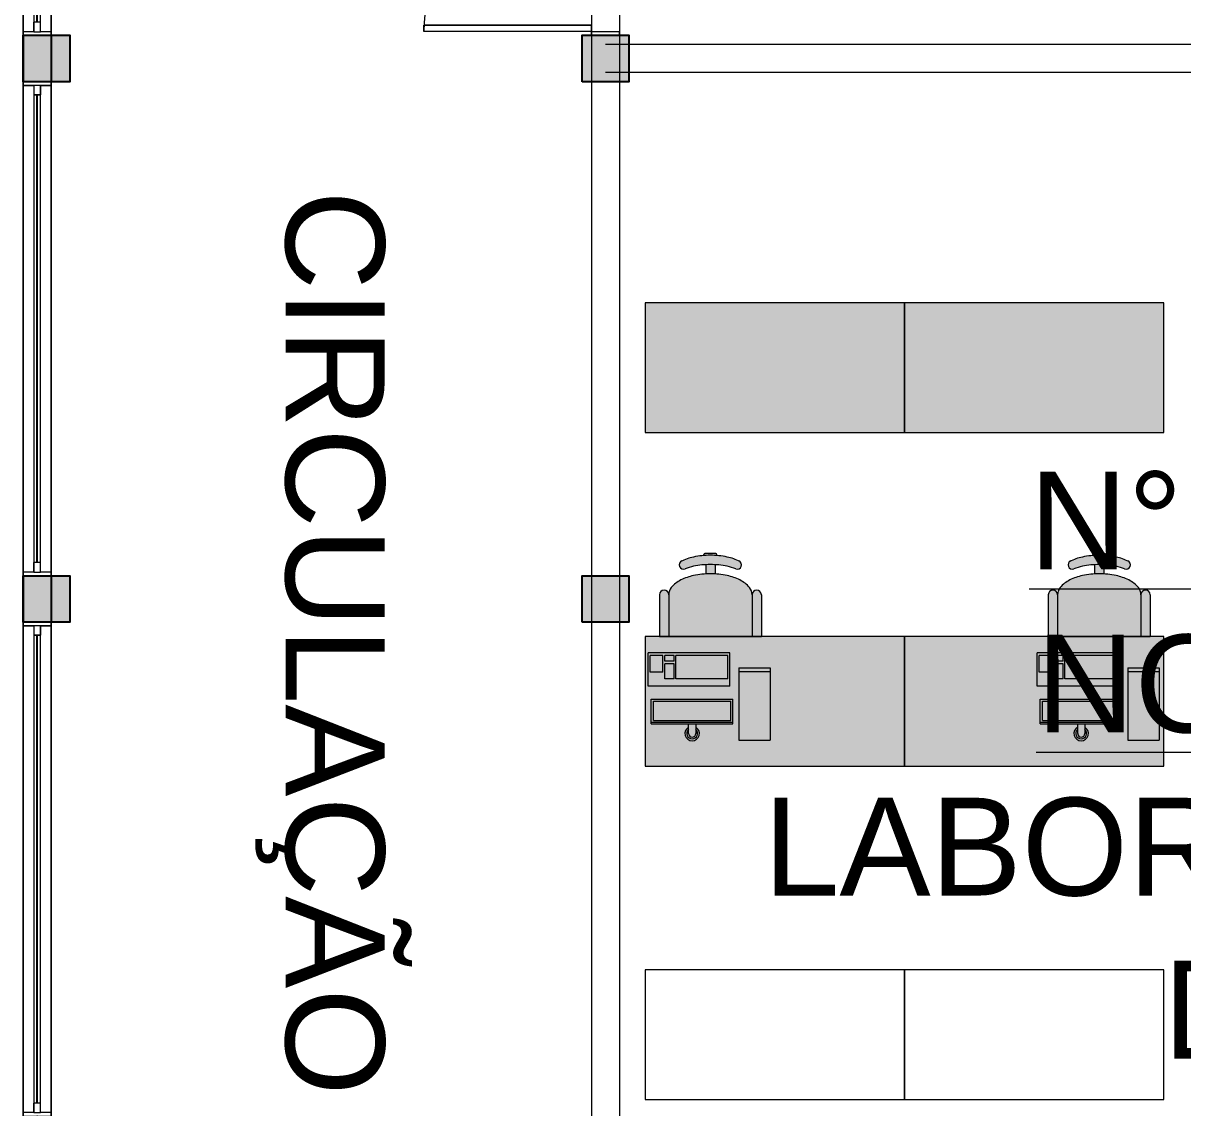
# Model space of a CAD drawing. Header units: metres. Extents: x 512 to 829, y -209 to 245.
# Drawn here: x 688.38 to 694.64, y -142.36 to -136.5 of the extents above; entities that cross this region are included whole.
import ezdxf

# ---------------------------------------------------------------- set-up
doc = ezdxf.new("R2010")
doc.units = ezdxf.units.M
doc.header["$LTSCALE"] = 0.508
doc.set_wipeout_variables(frame=1)
doc.header["$PDSIZE"] = -2
doc.linetypes.add('HIDDEN', pattern=[0.375, 0.25, -0.125])
for name, color, linetype, lineweight in [('AMB-NOVOS', 10, 'Continuous', 15), ('Demolir', 10, 'HIDDEN', 15), ('Hachuras', 1, 'Continuous', 18), ('MOBILIARIO', 252, 'Continuous', 18), ('None', 7, 'Continuous', 5), ('NãoImprimir', 7, 'Continuous', 5), ('Peitoris', 2, 'Continuous', 5), ('Telhado-Princ', 7, 'Continuous', 5)]:
    doc.layers.add(name, color=color, linetype=linetype, lineweight=lineweight)
doc.styles.add('Arial', font='arial.ttf')

# ---------------------------------------------------------------- blocks, each defined once
blk = doc.blocks.new('Grupo-4464')
at = {"color": 7, "linetype": 'Continuous', "lineweight": 5}
for points in [[(-1.325, 0.075), (-1.30595, 0.075), (-1.30595, -0.075), (-1.325, -0.075)], [(1.30595, 0.075), (1.325, 0.075), (1.325, -0.075), (1.30595, -0.075)]]:
    blk.add_wipeout(points, dxfattribs=at).dxf.layer = 'None'
at = {"layer": 'None', "color": 7, "linetype": 'Continuous', "lineweight": 5}
for points in [[(-1.325, 0.075), (-1.30595, 0.075), (-1.30595, -0.075), (-1.325, -0.075)], [(1.30595, 0.075), (1.325, 0.075), (1.325, -0.075), (1.30595, -0.075)]]:
    blk.add_lwpolyline(points, close=True, dxfattribs=at)
blk = doc.blocks.new('Grupo-4465')
at = {"layer": 'None', "color": 7}
blk.add_blockref('Grupo-4464', (0, 0), dxfattribs=at)
at = {"layer": 'None', "color": 7, "linetype": 'Continuous', "lineweight": 5}
for p, q in [((-1.325, 0.075), (-1.30595, 0.075)), ((-1.30595, 0.075), (-1.30595, -0.075)), ((1.325, 0.075), (1.30595, 0.075)), ((1.30595, 0.075), (1.30595, -0.075)), ((-1.325, -0.075), (-1.30595, -0.075)), ((1.325, -0.075), (1.30595, -0.075))]:
    blk.add_line(p, q, dxfattribs=at)
blk = doc.blocks.new('Grupo-4466')
at = {"layer": 'None', "color": 7, "linetype": 'Continuous', "lineweight": 5}
for p, q in [((-1.3059, 0.0175), (-1.3059, -0.0175)), ((1.3059, 0.0175), (1.3059, -0.0175))]:
    blk.add_line(p, q, dxfattribs=at)
blk = doc.blocks.new('Grupo-4467')
at = {"color": 7, "linetype": 'Continuous', "lineweight": 5}
for points in [[(-1.3059, 0.0175), (-1.2551, 0.0175), (-1.2551, -0.0175), (-1.3059, -0.0175)], [(1.2551, 0.0175), (1.3059, 0.0175), (1.3059, -0.0175), (1.2551, -0.0175)]]:
    blk.add_wipeout(points, dxfattribs=at).dxf.layer = 'None'
at = {"layer": 'None', "color": 7, "linetype": 'Continuous', "lineweight": 5}
for points in [[(-1.3059, 0.0175), (-1.2551, 0.0175), (-1.2551, -0.0175), (-1.3059, -0.0175)], [(1.2551, 0.0175), (1.3059, 0.0175), (1.3059, -0.0175), (1.2551, -0.0175)]]:
    blk.add_lwpolyline(points, close=True, dxfattribs=at)
blk = doc.blocks.new('Grupo-4468')
at = {"layer": 'None', "color": 7}
blk.add_blockref('Grupo-4466', (0, 0), dxfattribs=at)
at = {"color": 7, "linetype": 'Continuous', "lineweight": 5}
blk.add_wipeout([(-1.2551, 0.0175), (1.2551, 0.0175), (1.2551, -0.0175), (-1.2551, -0.0175)], dxfattribs=at).dxf.layer = 'None'
at = {"layer": 'None', "color": 7, "linetype": 'Continuous', "lineweight": 5}
blk.add_lwpolyline([(-1.2551, 0.0175), (1.2551, 0.0175), (1.2551, -0.0175), (-1.2551, -0.0175)], close=True, dxfattribs=at)
at = {"layer": 'None', "color": 7}
blk.add_blockref('Grupo-4467', (0, 0), dxfattribs=at)
at = {"layer": 'None', "color": 7, "linetype": 'Continuous', "lineweight": 5}
for p, q in [((-1.3059, 0.0175), (-1.2551, 0.0175)), ((-1.2551, 0.0175), (-1.2551, -0.0175)), ((1.3059, 0.0175), (1.2551, 0.0175)), ((1.2551, 0.0175), (1.2551, -0.0175)), ((-1.3059, -0.0175), (-1.2551, -0.0175)), ((1.3059, -0.0175), (1.2551, -0.0175))]:
    blk.add_line(p, q, dxfattribs=at)
blk = doc.blocks.new('Grupo-4469')
at = {"color": 7, "linetype": 'Continuous', "lineweight": 9}
blk.add_wipeout([(-1.25515, 0.000635), (1.25515, 0.000635), (1.25515, -0.000635), (-1.25515, -0.000635)], dxfattribs=at).dxf.layer = 'None'
blk = doc.blocks.new('Grupo-4470')
at = {"layer": 'None', "color": 7}
blk.add_blockref('Grupo-4469', (0, 0), dxfattribs=at)
at = {"layer": 'None', "color": 7, "linetype": 'Continuous', "lineweight": 25}
for p, q in [((-1.25515, 0.000635), (1.25515, 0.000635)), ((-1.25515, -0.000635), (1.25515, -0.000635))]:
    blk.add_line(p, q, dxfattribs=at)
blk = doc.blocks.new('Grupo-4471')
at = {"layer": 'None', "color": 7, "linetype": 'Continuous', "lineweight": 20}
for p, q in [((1.325, 0.075), (-1.325, 0.075)), ((1.325, -0.075), (-1.325, -0.075))]:
    blk.add_line(p, q, dxfattribs=at)
blk = doc.blocks.new('Window (2D)-385')
at = {"color": 7, "linetype": 'Continuous', "lineweight": 5}
blk.add_wipeout([(-1.325, 0.075), (1.325, 0.075), (1.325, -0.075), (-1.325, -0.075)], dxfattribs=at).dxf.layer = 'None'
at = {"layer": 'None', "color": 7}
blk.add_blockref('Grupo-4465', (0, 0), dxfattribs=at)
at = {"layer": 'None', "color": 7, "linetype": 'Continuous', "lineweight": 5}
for p, q in [((-1.325, 0.075), (1.325, 0.075)), ((-1.325, -0.075), (1.325, -0.075))]:
    blk.add_line(p, q, dxfattribs=at)
at = {"layer": 'NãoImprimir', "linetype": 'Continuous'}
for p in [(-1.325, 0), (1.325, 0)]:
    blk.add_point(p, dxfattribs=at)
at = {"layer": 'Peitoris'}
blk.add_blockref('Grupo-4468', (0, 0), dxfattribs=at)
blk.add_blockref('Grupo-4470', (0, 0), dxfattribs=at)
at = {"layer": 'Telhado-Princ'}
blk.add_blockref('Grupo-4471', (0, 0), dxfattribs=at)
blk = doc.blocks.new('Grupo-4472')
at = {"color": 7, "linetype": 'Continuous', "lineweight": 5}
for points in [[(-1.325, 0.075), (-1.30595, 0.075), (-1.30595, -0.075), (-1.325, -0.075)], [(1.30595, 0.075), (1.325, 0.075), (1.325, -0.075), (1.30595, -0.075)]]:
    blk.add_wipeout(points, dxfattribs=at).dxf.layer = 'None'
at = {"layer": 'None', "color": 7, "linetype": 'Continuous', "lineweight": 5}
for points in [[(-1.325, 0.075), (-1.30595, 0.075), (-1.30595, -0.075), (-1.325, -0.075)], [(1.30595, 0.075), (1.325, 0.075), (1.325, -0.075), (1.30595, -0.075)]]:
    blk.add_lwpolyline(points, close=True, dxfattribs=at)
blk = doc.blocks.new('Grupo-4473')
at = {"layer": 'None', "color": 7}
blk.add_blockref('Grupo-4472', (0, 0), dxfattribs=at)
at = {"layer": 'None', "color": 7, "linetype": 'Continuous', "lineweight": 5}
for p, q in [((-1.325, 0.075), (-1.30595, 0.075)), ((-1.30595, 0.075), (-1.30595, -0.075)), ((1.325, 0.075), (1.30595, 0.075)), ((1.30595, 0.075), (1.30595, -0.075)), ((-1.325, -0.075), (-1.30595, -0.075)), ((1.325, -0.075), (1.30595, -0.075))]:
    blk.add_line(p, q, dxfattribs=at)
blk = doc.blocks.new('Grupo-4474')
at = {"layer": 'None', "color": 7, "linetype": 'Continuous', "lineweight": 5}
for p, q in [((-1.3059, 0.0175), (-1.3059, -0.0175)), ((1.3059, 0.0175), (1.3059, -0.0175))]:
    blk.add_line(p, q, dxfattribs=at)
blk = doc.blocks.new('Grupo-4475')
at = {"color": 7, "linetype": 'Continuous', "lineweight": 5}
for points in [[(-1.3059, 0.0175), (-1.2551, 0.0175), (-1.2551, -0.0175), (-1.3059, -0.0175)], [(1.2551, 0.0175), (1.3059, 0.0175), (1.3059, -0.0175), (1.2551, -0.0175)]]:
    blk.add_wipeout(points, dxfattribs=at).dxf.layer = 'None'
at = {"layer": 'None', "color": 7, "linetype": 'Continuous', "lineweight": 5}
for points in [[(-1.3059, 0.0175), (-1.2551, 0.0175), (-1.2551, -0.0175), (-1.3059, -0.0175)], [(1.2551, 0.0175), (1.3059, 0.0175), (1.3059, -0.0175), (1.2551, -0.0175)]]:
    blk.add_lwpolyline(points, close=True, dxfattribs=at)
blk = doc.blocks.new('Grupo-4476')
at = {"layer": 'None', "color": 7}
blk.add_blockref('Grupo-4474', (0, 0), dxfattribs=at)
at = {"color": 7, "linetype": 'Continuous', "lineweight": 5}
blk.add_wipeout([(-1.2551, 0.0175), (1.2551, 0.0175), (1.2551, -0.0175), (-1.2551, -0.0175)], dxfattribs=at).dxf.layer = 'None'
at = {"layer": 'None', "color": 7, "linetype": 'Continuous', "lineweight": 5}
blk.add_lwpolyline([(-1.2551, 0.0175), (1.2551, 0.0175), (1.2551, -0.0175), (-1.2551, -0.0175)], close=True, dxfattribs=at)
at = {"layer": 'None', "color": 7}
blk.add_blockref('Grupo-4475', (0, 0), dxfattribs=at)
at = {"layer": 'None', "color": 7, "linetype": 'Continuous', "lineweight": 5}
for p, q in [((-1.3059, 0.0175), (-1.2551, 0.0175)), ((-1.2551, 0.0175), (-1.2551, -0.0175)), ((1.3059, 0.0175), (1.2551, 0.0175)), ((1.2551, 0.0175), (1.2551, -0.0175)), ((-1.3059, -0.0175), (-1.2551, -0.0175)), ((1.3059, -0.0175), (1.2551, -0.0175))]:
    blk.add_line(p, q, dxfattribs=at)
blk = doc.blocks.new('Grupo-4477')
at = {"color": 7, "linetype": 'Continuous', "lineweight": 9}
blk.add_wipeout([(-1.25515, 0.000635), (1.25515, 0.000635), (1.25515, -0.000635), (-1.25515, -0.000635)], dxfattribs=at).dxf.layer = 'None'
blk = doc.blocks.new('Grupo-4478')
at = {"layer": 'None', "color": 7}
blk.add_blockref('Grupo-4477', (0, 0), dxfattribs=at)
at = {"layer": 'None', "color": 7, "linetype": 'Continuous', "lineweight": 25}
for p, q in [((-1.25515, 0.000635), (1.25515, 0.000635)), ((-1.25515, -0.000635), (1.25515, -0.000635))]:
    blk.add_line(p, q, dxfattribs=at)
blk = doc.blocks.new('Grupo-4479')
at = {"layer": 'None', "color": 7, "linetype": 'Continuous', "lineweight": 20}
for p, q in [((1.325, 0.075), (-1.325, 0.075)), ((1.325, -0.075), (-1.325, -0.075))]:
    blk.add_line(p, q, dxfattribs=at)
blk = doc.blocks.new('Window (2D)-386')
at = {"color": 7, "linetype": 'Continuous', "lineweight": 5}
blk.add_wipeout([(-1.325, 0.075), (1.325, 0.075), (1.325, -0.075), (-1.325, -0.075)], dxfattribs=at).dxf.layer = 'None'
at = {"layer": 'None', "color": 7}
blk.add_blockref('Grupo-4473', (0, 0), dxfattribs=at)
at = {"layer": 'None', "color": 7, "linetype": 'Continuous', "lineweight": 5}
for p, q in [((-1.325, 0.075), (1.325, 0.075)), ((-1.325, -0.075), (1.325, -0.075))]:
    blk.add_line(p, q, dxfattribs=at)
at = {"layer": 'NãoImprimir', "linetype": 'Continuous'}
for p in [(-1.325, 0), (1.325, 0)]:
    blk.add_point(p, dxfattribs=at)
at = {"layer": 'Peitoris'}
blk.add_blockref('Grupo-4476', (0, 0), dxfattribs=at)
blk.add_blockref('Grupo-4478', (0, 0), dxfattribs=at)
at = {"layer": 'Telhado-Princ'}
blk.add_blockref('Grupo-4479', (0, 0), dxfattribs=at)
blk = doc.blocks.new('Grupo-4480')
at = {"color": 7, "linetype": 'Continuous', "lineweight": 5}
for points in [[(-1.325, 0.075), (-1.30595, 0.075), (-1.30595, -0.075), (-1.325, -0.075)], [(1.30595, 0.075), (1.325, 0.075), (1.325, -0.075), (1.30595, -0.075)]]:
    blk.add_wipeout(points, dxfattribs=at).dxf.layer = 'None'
at = {"layer": 'None', "color": 7, "linetype": 'Continuous', "lineweight": 5}
for points in [[(-1.325, 0.075), (-1.30595, 0.075), (-1.30595, -0.075), (-1.325, -0.075)], [(1.30595, 0.075), (1.325, 0.075), (1.325, -0.075), (1.30595, -0.075)]]:
    blk.add_lwpolyline(points, close=True, dxfattribs=at)
blk = doc.blocks.new('Grupo-4481')
at = {"layer": 'None', "color": 7}
blk.add_blockref('Grupo-4480', (0, 0), dxfattribs=at)
at = {"layer": 'None', "color": 7, "linetype": 'Continuous', "lineweight": 5}
for p, q in [((-1.325, 0.075), (-1.30595, 0.075)), ((-1.30595, 0.075), (-1.30595, -0.075)), ((1.325, 0.075), (1.30595, 0.075)), ((1.30595, 0.075), (1.30595, -0.075)), ((-1.325, -0.075), (-1.30595, -0.075)), ((1.325, -0.075), (1.30595, -0.075))]:
    blk.add_line(p, q, dxfattribs=at)
blk = doc.blocks.new('Grupo-4482')
at = {"layer": 'None', "color": 7, "linetype": 'Continuous', "lineweight": 5}
for p, q in [((-1.3059, 0.0175), (-1.3059, -0.0175)), ((1.3059, 0.0175), (1.3059, -0.0175))]:
    blk.add_line(p, q, dxfattribs=at)
blk = doc.blocks.new('Grupo-4483')
at = {"color": 7, "linetype": 'Continuous', "lineweight": 5}
for points in [[(-1.3059, 0.0175), (-1.2551, 0.0175), (-1.2551, -0.0175), (-1.3059, -0.0175)], [(1.2551, 0.0175), (1.3059, 0.0175), (1.3059, -0.0175), (1.2551, -0.0175)]]:
    blk.add_wipeout(points, dxfattribs=at).dxf.layer = 'None'
at = {"layer": 'None', "color": 7, "linetype": 'Continuous', "lineweight": 5}
for points in [[(-1.3059, 0.0175), (-1.2551, 0.0175), (-1.2551, -0.0175), (-1.3059, -0.0175)], [(1.2551, 0.0175), (1.3059, 0.0175), (1.3059, -0.0175), (1.2551, -0.0175)]]:
    blk.add_lwpolyline(points, close=True, dxfattribs=at)
blk = doc.blocks.new('Grupo-4484')
at = {"layer": 'None', "color": 7}
blk.add_blockref('Grupo-4482', (0, 0), dxfattribs=at)
at = {"color": 7, "linetype": 'Continuous', "lineweight": 5}
blk.add_wipeout([(-1.2551, 0.0175), (1.2551, 0.0175), (1.2551, -0.0175), (-1.2551, -0.0175)], dxfattribs=at).dxf.layer = 'None'
at = {"layer": 'None', "color": 7, "linetype": 'Continuous', "lineweight": 5}
blk.add_lwpolyline([(-1.2551, 0.0175), (1.2551, 0.0175), (1.2551, -0.0175), (-1.2551, -0.0175)], close=True, dxfattribs=at)
at = {"layer": 'None', "color": 7}
blk.add_blockref('Grupo-4483', (0, 0), dxfattribs=at)
at = {"layer": 'None', "color": 7, "linetype": 'Continuous', "lineweight": 5}
for p, q in [((-1.3059, 0.0175), (-1.2551, 0.0175)), ((-1.2551, 0.0175), (-1.2551, -0.0175)), ((1.3059, 0.0175), (1.2551, 0.0175)), ((1.2551, 0.0175), (1.2551, -0.0175)), ((-1.3059, -0.0175), (-1.2551, -0.0175)), ((1.3059, -0.0175), (1.2551, -0.0175))]:
    blk.add_line(p, q, dxfattribs=at)
blk = doc.blocks.new('Grupo-4485')
at = {"color": 7, "linetype": 'Continuous', "lineweight": 9}
blk.add_wipeout([(-1.25515, 0.000635), (1.25515, 0.000635), (1.25515, -0.000635), (-1.25515, -0.000635)], dxfattribs=at).dxf.layer = 'None'
blk = doc.blocks.new('Grupo-4486')
at = {"layer": 'None', "color": 7}
blk.add_blockref('Grupo-4485', (0, 0), dxfattribs=at)
at = {"layer": 'None', "color": 7, "linetype": 'Continuous', "lineweight": 25}
for p, q in [((-1.25515, 0.000635), (1.25515, 0.000635)), ((-1.25515, -0.000635), (1.25515, -0.000635))]:
    blk.add_line(p, q, dxfattribs=at)
blk = doc.blocks.new('Grupo-4487')
at = {"layer": 'None', "color": 7, "linetype": 'Continuous', "lineweight": 20}
for p, q in [((1.325, 0.075), (-1.325, 0.075)), ((1.325, -0.075), (-1.325, -0.075))]:
    blk.add_line(p, q, dxfattribs=at)
blk = doc.blocks.new('Window (2D)-387')
at = {"color": 7, "linetype": 'Continuous', "lineweight": 5}
blk.add_wipeout([(-1.325, 0.075), (1.325, 0.075), (1.325, -0.075), (-1.325, -0.075)], dxfattribs=at).dxf.layer = 'None'
at = {"layer": 'None', "color": 7}
blk.add_blockref('Grupo-4481', (0, 0), dxfattribs=at)
at = {"layer": 'None', "color": 7, "linetype": 'Continuous', "lineweight": 5}
for p, q in [((-1.325, 0.075), (1.325, 0.075)), ((-1.325, -0.075), (1.325, -0.075))]:
    blk.add_line(p, q, dxfattribs=at)
at = {"layer": 'NãoImprimir', "linetype": 'Continuous'}
for p in [(-1.325, 0), (1.325, 0)]:
    blk.add_point(p, dxfattribs=at)
at = {"layer": 'Peitoris'}
blk.add_blockref('Grupo-4484', (0, 0), dxfattribs=at)
blk.add_blockref('Grupo-4486', (0, 0), dxfattribs=at)
at = {"layer": 'Telhado-Princ'}
blk.add_blockref('Grupo-4487', (0, 0), dxfattribs=at)
blk = doc.blocks.new('Grupo-4552')
at = {"layer": 'None', "color": 7, "linetype": 'Continuous', "lineweight": 5}
for p, q in [((-0.47, 0.075), (-0.47, -0.075)), ((0.47, 0.075), (0.47, -0.075))]:
    blk.add_line(p, q, dxfattribs=at)
blk = doc.blocks.new('Grupo-4553')
at = {"layer": 'None', "color": 7, "linetype": 'Continuous', "lineweight": 5}
for points in [[(-0.47, 0.075), (-0.45, 0.075), (-0.45, -0.075), (-0.47, -0.075)], [(0.45, 0.075), (0.47, 0.075), (0.47, -0.075), (0.45, -0.075)]]:
    blk.add_lwpolyline(points, close=True, dxfattribs=at)
blk = doc.blocks.new('Grupo-4554')
at = {"layer": 'None', "color": 7, "linetype": 'Continuous', "lineweight": 5}
for p, q in [((-0.47, 0.075), (-0.45, 0.075)), ((-0.45, 0.075), (-0.45, -0.075)), ((0.47, 0.075), (0.45, 0.075)), ((0.45, 0.075), (0.45, -0.075)), ((-0.47, -0.075), (-0.45, -0.075)), ((0.47, -0.075), (0.45, -0.075))]:
    blk.add_line(p, q, dxfattribs=at)
at = {"layer": 'None', "color": 7}
for name in ['Grupo-4552', 'Grupo-4553']:
    blk.add_blockref(name, (0, 0), dxfattribs=at)
blk = doc.blocks.new('Grupo-4555')
at = {"layer": 'None', "color": 7, "linetype": 'Continuous', "lineweight": 5}
blk.add_arc((-0.45, 0.075), 0.9, 0, 90, dxfattribs=at)
blk = doc.blocks.new('Grupo-4556')
at = {"layer": 'None', "color": 7, "linetype": 'Continuous', "lineweight": 5}
blk.add_lwpolyline([(-0.45, 0.075), (-0.45, 0.975), (-0.415, 0.975), (-0.415, 0.075)], close=True, dxfattribs=at)
blk = doc.blocks.new('Grupo-4557')
at = {"layer": 'None', "color": 7, "linetype": 'Continuous', "lineweight": 5}
for p, q in [((-0.45, 0.075), (-0.45, 0.975)), ((-0.45, 0.975), (-0.415, 0.975)), ((-0.415, 0.075), (-0.415, 0.975)), ((-0.45, 0.075), (-0.415, 0.075))]:
    blk.add_line(p, q, dxfattribs=at)
at = {"layer": 'None', "color": 7}
blk.add_blockref('Grupo-4556', (0, 0), dxfattribs=at)
blk = doc.blocks.new('Grupo-4558')
at = {"layer": 'Peitoris', "color": 7}
blk.add_blockref('Grupo-4557', (0, 0), dxfattribs=at)
blk = doc.blocks.new('Grupo-4559')
at = {"layer": 'None', "color": 7, "linetype": 'Continuous', "lineweight": 5}
for p, q in [((0.47, 0.075), (-0.47, 0.075)), ((0.47, -0.075), (-0.47, -0.075))]:
    blk.add_line(p, q, dxfattribs=at)
blk = doc.blocks.new('Door (2D)-159')
at = {"layer": 'NãoImprimir', "color": 7, "linetype": 'Continuous', "lineweight": 5}
for p in [(-0.47, 0), (0.47, 0)]:
    blk.add_point(p, dxfattribs=at)
at = {"layer": 'None', "color": 7}
for name in ['Grupo-4558', 'Grupo-4554']:
    blk.add_blockref(name, (0, 0), dxfattribs=at)
at = {"layer": 'Peitoris', "color": 7}
blk.add_blockref('Grupo-4555', (0, 0), dxfattribs=at)
at = {"layer": 'Telhado-Princ', "color": 7}
blk.add_blockref('Grupo-4559', (0, 0), dxfattribs=at)
blk = doc.blocks.new('Grupo-4859')
at = {"layer": 'None', "linetype": 'Continuous', "lineweight": 0}
for points in [[(-29.0139, -62.7987), (-29.0139, -62.5487), (-28.7639, -62.5487), (-28.7639, -62.7987)], [(-26.0139, -62.7987), (-26.0139, -62.5487), (-25.7639, -62.5487), (-25.7639, -62.7987)], [(-29.0139, -65.6987), (-29.0139, -65.4487), (-28.7639, -65.4487), (-28.7639, -65.6987)], [(-26.0139, -65.6987), (-26.0139, -65.4487), (-25.7639, -65.4487), (-25.7639, -65.6987)]]:
    blk.add_hatch(color=255, dxfattribs=at).paths.add_polyline_path(points)
at = {"layer": 'None', "color": 7, "linetype": 'Continuous', "lineweight": 25}
for points in [[(-29.0139, -62.7987), (-29.0139, -62.5487), (-28.7639, -62.5487), (-28.7639, -62.7987)], [(-26.0139, -62.7987), (-26.0139, -62.5487), (-25.7639, -62.5487), (-25.7639, -62.7987)], [(-29.0139, -65.6987), (-29.0139, -65.4487), (-28.7639, -65.4487), (-28.7639, -65.6987)], [(-26.0139, -65.6987), (-26.0139, -65.4487), (-25.7639, -65.4487), (-25.7639, -65.6987)]]:
    blk.add_lwpolyline(points, close=True, dxfattribs=at)
blk = doc.blocks.new('monitor')
at = {"layer": 'MOBILIARIO'}
for p, q in [((0.2202, 0.1342), (-0.2202, 0.1342)), ((-0.2202, 0.1342), (-0.2202, 0)), ((0.2202, 0.1256), (-0.2202, 0.1256)), ((-0.0198, 0.1342), (-0.0198, 0.1859)), ((0.0185, 0.1859), (0.0185, 0.1342)), ((0.2202, 0.1342), (0.2202, 0)), ((0.2089, 0.116), (-0.2101, 0.116)), ((-0.2101, 0.116), (-0.2101, 0.0121)), ((0.2089, 0.116), (0.2089, 0.0121)), ((0.2202, 0), (-0.2202, 0)), ((0.2089, 0.0121), (-0.2101, 0.0121))]:
    blk.add_line(p, q, dxfattribs=at)
for radius, start, end in [(0.0392, 299.31433, 240.68567), (0.0292, 311.09871, 228.90129), (0.0192, 0, 180)]:
    blk.add_arc((-0.0007, 0.1859), radius, start, end, dxfattribs=at)
blk = doc.blocks.new('computador')
at = {"layer": 'MOBILIARIO'}
for p, q in [((0, -0.39), (0, 0)), ((0.17, 0), (0, 0)), ((0.17, -0.39), (0.17, 0)), ((0.2187, -0.2908), (0.2187, -0.4708)), ((0.2187, -0.2908), (0.6587, -0.2908)), ((0.6587, -0.2908), (0.6587, -0.4708)), ((0.17, -0.37), (0, -0.37)), ((0.2287, -0.3308), (0.2287, -0.4558)), ((0.2287, -0.3308), (0.5087, -0.3308)), ((0.5087, -0.3308), (0.5087, -0.4558)), ((0.5187, -0.3308), (0.5187, -0.4108)), ((0.5187, -0.3308), (0.5687, -0.3308)), ((0.5687, -0.3308), (0.5687, -0.4108)), ((0.5787, -0.3658), (0.5787, -0.4558)), ((0.5787, -0.3658), (0.6487, -0.3658)), ((0.6487, -0.3658), (0.6487, -0.4558)), ((0.17, -0.39), (0, -0.39)), ((0.5187, -0.4108), (0.5687, -0.4108)), ((0.5187, -0.4258), (0.5187, -0.4558)), ((0.5187, -0.4258), (0.5687, -0.4258)), ((0.5687, -0.4258), (0.5687, -0.4558)), ((0.2187, -0.4708), (0.6587, -0.4708)), ((0.2287, -0.4558), (0.5087, -0.4558)), ((0.5187, -0.4558), (0.5687, -0.4558)), ((0.5787, -0.4558), (0.6487, -0.4558))]:
    blk.add_line(p, q, dxfattribs=at)
blk.add_blockref('monitor', (0.4217, -0.2212), dxfattribs=at)

msp = doc.modelspace()

# ---------------------------------------------------------------- hatches: boundary and pattern name
at = {"layer": 'Demolir', "linetype": 'Continuous', "lineweight": 0, "true_color": 0x7aafdf}
h = msp.add_hatch(color=143, dxfattribs=at)
h.dxf.hatch_style = 1
h.paths.add_polyline_path([(692.3124, -139.5873, 0.174705), (692.2987, -139.5492, 0.104203), (692.2465, -139.5078, 0.064948), (692.1784, -139.4841, 0.051099), (692.0874, -139.4748, 0.051099), (691.9964, -139.4841, 0.064948), (691.9283, -139.5078, 0.104203), (691.8761, -139.5492, 0.174705), (691.8624, -139.5873), (691.8624, -139.8123), (692.3124, -139.8123)])
h.paths.add_polyline_path([(692.3624, -139.5873, 1), (692.3124, -139.5873), (692.3124, -139.8123), (692.3624, -139.8123)])
h.paths.add_polyline_path([(691.8624, -139.5873, 1), (691.8124, -139.5873), (691.8124, -139.8123), (691.8624, -139.8123)])
h.paths.add_polyline_path([(692.1784, -139.3841, 0.051099), (692.0874, -139.3748, 0.051099), (691.9964, -139.3841, 0.062667), (691.9306, -139.4066, 0.930498), (691.9504, -139.4479, -0.043138), (691.9964, -139.4341, -0.051099), (692.0874, -139.4248, -0.051099), (692.1784, -139.4341, -0.043138), (692.2244, -139.4479, 0.930498), (692.2442, -139.4066, 0.062667)])
h.paths.add_polyline_path([(692.1124, -139.4255, 0.013937), (692.0874, -139.4248, 0.013937), (692.0624, -139.4255), (692.0624, -139.4755, -0.013937), (692.0874, -139.4748, -0.013937), (692.1124, -139.4755)])
h.paths.add_polyline_path([(692.1174, -139.3648), (692.0574, -139.3648, 0.414214), (692.0524, -139.3698), (692.0524, -139.3762, -0.019523), (692.0874, -139.3748, -0.019523), (692.1224, -139.3762), (692.1224, -139.3698, 0.414214)])
h = msp.add_hatch(color=143, dxfattribs=at)
h.dxf.hatch_style = 1
h.paths.add_polyline_path([(694.4125, -139.5873, 0.174705), (694.3987, -139.5492, 0.104203), (694.3466, -139.5078, 0.064948), (694.2785, -139.4841, 0.051099), (694.1875, -139.4748, 0.051099), (694.0965, -139.4841, 0.064948), (694.0284, -139.5078, 0.104203), (693.9762, -139.5492, 0.174705), (693.9625, -139.5873), (693.9625, -139.8123), (694.4125, -139.8123)])
h.paths.add_polyline_path([(694.4625, -139.5873, 1), (694.4125, -139.5873), (694.4125, -139.8123), (694.4625, -139.8123)])
h.paths.add_polyline_path([(693.9625, -139.5873, 1), (693.9125, -139.5873), (693.9125, -139.8123), (693.9625, -139.8123)])
h.paths.add_polyline_path([(694.2785, -139.3841, 0.051099), (694.1875, -139.3748, 0.051099), (694.0965, -139.3841, 0.062667), (694.0306, -139.4066, 0.930498), (694.0505, -139.4479, -0.043138), (694.0965, -139.4341, -0.051099), (694.1875, -139.4248, -0.051099), (694.2785, -139.4341, -0.043138), (694.3244, -139.4479, 0.930498), (694.3443, -139.4066, 0.062667)])
h.paths.add_polyline_path([(694.2125, -139.4255, 0.013937), (694.1875, -139.4248, 0.013937), (694.1625, -139.4255), (694.1625, -139.4755, -0.013937), (694.1875, -139.4748, -0.013937), (694.2125, -139.4755)])
h.paths.add_polyline_path([(694.2175, -139.3648), (694.1575, -139.3648, 0.414214), (694.1525, -139.3698), (694.1525, -139.3762, -0.019523), (694.1875, -139.3748, -0.019523), (694.2225, -139.3762), (694.2225, -139.3698, 0.414214)])
at = {"layer": 'Hachuras', "linetype": 'Continuous', "lineweight": 0, "true_color": 0xfef5dc}
h = msp.add_hatch(color=7, dxfattribs=at)
h.dxf.hatch_style = 1
h.paths.add_polyline_path([(693.137, -138.0123), (691.737, -138.0123), (691.737, -138.7123), (693.137, -138.7123)])
h.paths.add_polyline_path([(694.537, -138.0123), (693.137, -138.0123), (693.137, -138.7123), (694.537, -138.7123)])
h = msp.add_hatch(color=7, dxfattribs=at)
h.dxf.hatch_style = 1
h.paths.add_polyline_path([(693.137, -139.8123), (691.737, -139.8123), (691.737, -140.5123), (693.137, -140.5123)])
h.paths.add_polyline_path([(694.537, -139.8123), (693.137, -139.8123), (693.137, -140.5123), (694.537, -140.5123)])
h = msp.add_hatch(color=7, dxfattribs=at)
h.dxf.hatch_style = 1
h.paths.add_polyline_path([(693.137, -139.8123), (691.737, -139.8123), (691.737, -140.5123), (693.137, -140.5123)])
h.paths.add_polyline_path([(694.537, -139.8123), (693.137, -139.8123), (693.137, -140.5123), (694.537, -140.5123)])

# ---------------------------------------------------------------- linework, layer by layer
at = {"layer": 'MOBILIARIO', "linetype": 'Continuous', "lineweight": 0}
for p, q in [((692.0535, -139.3762), (692.0535, -139.3698)), ((692.1185, -139.3648), (692.0585, -139.3648)), ((692.1235, -139.3762), (692.1235, -139.3698)), ((694.1525, -139.3762), (694.1525, -139.3698)), ((694.2175, -139.3648), (694.1575, -139.3648)), ((694.2225, -139.3762), (694.2225, -139.3698)), ((692.0635, -139.4255), (692.0635, -139.4755)), ((692.1135, -139.4255), (692.1135, -139.4755)), ((694.1625, -139.4255), (694.1625, -139.4755)), ((694.2125, -139.4255), (694.2125, -139.4755)), ((691.8135, -139.5873), (691.8135, -139.8123)), ((691.8635, -139.5873), (691.8635, -139.8123)), ((692.3135, -139.5873), (692.3135, -139.8123)), ((692.3635, -139.5873), (692.3635, -139.8123)), ((693.9125, -139.5873), (693.9125, -139.8123)), ((693.9625, -139.5873), (693.9625, -139.8123)), ((694.4125, -139.5873), (694.4125, -139.8123)), ((694.4625, -139.5873), (694.4625, -139.8123)), ((692.3615, -139.8123), (691.8115, -139.8123)), ((691.8135, -139.8123), (692.3635, -139.8123)), ((693.9125, -139.8123), (694.4625, -139.8123))]:
    msp.add_line(p, q, dxfattribs=at)
for points in [[(693.137, -138.0123), (691.737, -138.0123), (691.737, -138.7123), (693.137, -138.7123)], [(694.537, -138.0123), (693.137, -138.0123), (693.137, -138.7123), (694.537, -138.7123)], [(693.137, -139.8123), (691.737, -139.8123), (691.737, -140.5123), (693.137, -140.5123)], [(694.537, -139.8123), (693.137, -139.8123), (693.137, -140.5123), (694.537, -140.5123)], [(693.137, -141.6123), (691.737, -141.6123), (691.737, -142.3123), (693.137, -142.3123)], [(694.537, -141.6123), (693.137, -141.6123), (693.137, -142.3123), (694.537, -142.3123)]]:
    msp.add_lwpolyline(points, close=True, dxfattribs=at)
for centre, radius, start, end in [((692.054, -139.657), 0.2786, 101.70092, 116.56505), ((692.0885, -139.8235), 0.4487, 90, 101.70092), ((692.0585, -139.3698), 0.005, 90, 180), ((692.0885, -139.8235), 0.4487, 78.29908, 90), ((692.1185, -139.3698), 0.005, 0, 90), ((692.123, -139.657), 0.2786, 63.43495, 78.29908), ((694.153, -139.657), 0.2786, 101.70092, 116.56505), ((694.1875, -139.8235), 0.4487, 90, 101.70092), ((694.1575, -139.3698), 0.005, 90, 180), ((694.1875, -139.8235), 0.4487, 78.29908, 90), ((694.2175, -139.3698), 0.005, 0, 90), ((694.2219, -139.657), 0.2786, 63.43495, 78.29908), ((691.943, -139.4266), 0.0229, 111.5813, 291.5813), ((692.054, -139.707), 0.2786, 101.70092, 111.5813), ((692.0885, -139.8735), 0.4487, 90, 101.70092), ((692.0885, -139.8735), 0.4487, 78.29908, 90), ((692.123, -139.707), 0.2786, 68.4187, 78.29908), ((692.2339, -139.4266), 0.0229, 248.4187, 68.4187), ((694.042, -139.4266), 0.0229, 111.5813, 291.5813), ((694.153, -139.707), 0.2786, 101.70092, 111.5813), ((694.1875, -139.8735), 0.4487, 90, 101.70092), ((694.1875, -139.8735), 0.4487, 78.29908, 90), ((694.2219, -139.707), 0.2786, 68.4187, 78.29908), ((694.3329, -139.4266), 0.0229, 248.4187, 68.4187), ((692.0016, -139.6523), 0.1616, 116.56505, 140.36073), ((692.054, -139.757), 0.2786, 101.70092, 116.56505), ((692.0885, -139.9235), 0.4487, 90, 101.70092), ((692.0885, -139.9235), 0.4487, 78.29908, 90), ((692.123, -139.757), 0.2786, 63.43495, 78.29908), ((692.1753, -139.6523), 0.1616, 39.63927, 63.43495), ((694.1006, -139.6523), 0.1616, 116.56505, 140.36073), ((694.153, -139.757), 0.2786, 101.70092, 116.56505), ((694.1875, -139.9235), 0.4487, 90, 101.70092), ((694.1875, -139.9235), 0.4487, 78.29908, 90), ((694.2219, -139.757), 0.2786, 63.43495, 78.29908), ((694.2743, -139.6523), 0.1616, 39.63927, 63.43495), ((691.8385, -139.5873), 0.025, 0, 180), ((691.9232, -139.5873), 0.0597, 140.36073, 180), ((692.2537, -139.5873), 0.0597, 0, 39.63927), ((692.3385, -139.5873), 0.025, 0, 180), ((693.9375, -139.5873), 0.025, 0, 180), ((694.0222, -139.5873), 0.0597, 140.36073, 180), ((694.3527, -139.5873), 0.0597, 0, 39.63927), ((694.4375, -139.5873), 0.025, 0, 180)]:
    msp.add_arc(centre, radius, start, end, dxfattribs=at)
at = {"layer": 'None', "color": 7, "linetype": 'Continuous', "lineweight": 25}
for p, q in [((688.3789, -136.5677), (688.3789, -136.8192)), ((688.5298, -136.5677), (688.5298, -136.8192)), ((688.3789, -139.4848), (688.3789, -139.7363)), ((688.5298, -139.4848), (688.5298, -139.7363))]:
    msp.add_line(p, q, dxfattribs=at)
at = {"layer": 'None', "color": 7, "linetype": 'Continuous', "lineweight": 18}
for p, q in [((691.4469, -136.5677), (691.4469, -144.3735)), ((691.5978, -136.5677), (691.5978, -144.3735)), ((698.4127, -136.618), (691.5223, -136.618)), ((698.4127, -136.7689), (691.5223, -136.7689))]:
    msp.add_line(p, q, dxfattribs=at)

# ---------------------------------------------------------------- block references
at = {"layer": 'Demolir', "linetype": 'Continuous', "lineweight": 0, "rotation": 180}
for p in [(692.4112, -140.372), (694.5112, -140.372)]:
    msp.add_blockref('computador', p, dxfattribs=at)
at = {"layer": 'None', "color": 7, "xscale": 1.005894640890275, "yscale": 1.005894640890275, "zscale": 1.005894640890275, "rotation": 90}
msp.add_blockref('Door (2D)-159', (691.5223, -136.095), dxfattribs=at)

# ---------------------------------------------------------------- texts
at = {"layer": 'AMB-NOVOS', "linetype": 'Continuous', "lineweight": 0, "insert": (693.106, -138.9225), "char_height": 0.528095, "attachment_point": 1}
msp.add_mtext_dynamic_manual_height_columns('\\pi0.70309;{\\fArial|b0|i0|c0|p34;\\LN°:\\l 212\\P\\pi0.74109;\\LNOME: \\P\\pi-0.73116;\\lLABORATÓRIO \\P\\pi1.4257;DE \\P\\pi-0.61733;INFORMÁTICA}', width=3.779715, gutter_width=1.5088, heights=[0], dxfattribs=at)
at = {"layer": 'None', "color": 7, "insert": (690.3295, -139.848), "char_height": 0.53367, "attachment_point": 2, "rotation": 270, "line_spacing_factor": 0.96736, "style": 'Arial'}
msp.add_mtext('CIRCULAÇÃO\\P', dxfattribs=at)

# ---------------------------------------------------------------- next in the draw order: block references
at = {"layer": 'None', "color": 7, "xscale": -1.005894640890275, "yscale": 1.005894640890275, "zscale": 1.005894640890275, "rotation": 270}
for name, p in [('Window (2D)-387', (688.4543, -135.2349)), ('Window (2D)-386', (688.4543, -138.152)), ('Window (2D)-385', (688.4543, -141.0691))]:
    msp.add_blockref(name, p, dxfattribs=at)

# ---------------------------------------------------------------- next in the draw order: block references
at = {"layer": 'None', "color": 7, "xscale": 1.005894640890275, "yscale": 1.005894640890275, "zscale": 1.005894640890275}
msp.add_blockref('Grupo-4859', (717.5638, -73.6503), dxfattribs=at)

doc.saveas('drawing.dxf')
